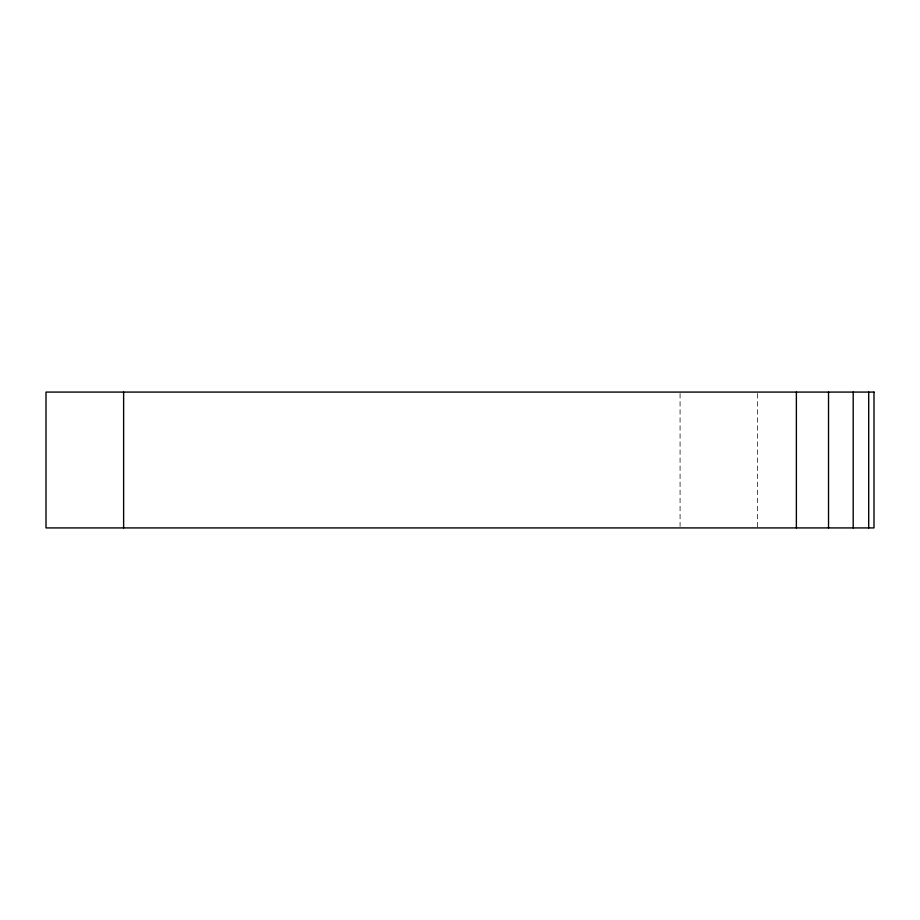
<?xml version="1.0" encoding="UTF-8"?>
<svg xmlns="http://www.w3.org/2000/svg" width="920" height="920" viewBox="0 0 920 920"><rect width="100%" height="100%" fill="white"/><g stroke="black" fill="none" stroke-linecap="round" stroke-linejoin="round"><path stroke-width="0.69" stroke-dasharray="4.6 3.45" d="M757.424 393.507L757.424 527.919M680.075 393.507L680.075 526.493"/><path stroke-width="1.38" d="M868.71 392.081L868.71 527.919M853.196 392.081L853.196 527.919M828.529 392.081L828.529 527.919M796.375 392.081L796.375 527.919M123.625 392.081L123.625 527.919M874 392.081L46 392.081L46 527.919L874 527.919L874 392.081"/></g></svg>
